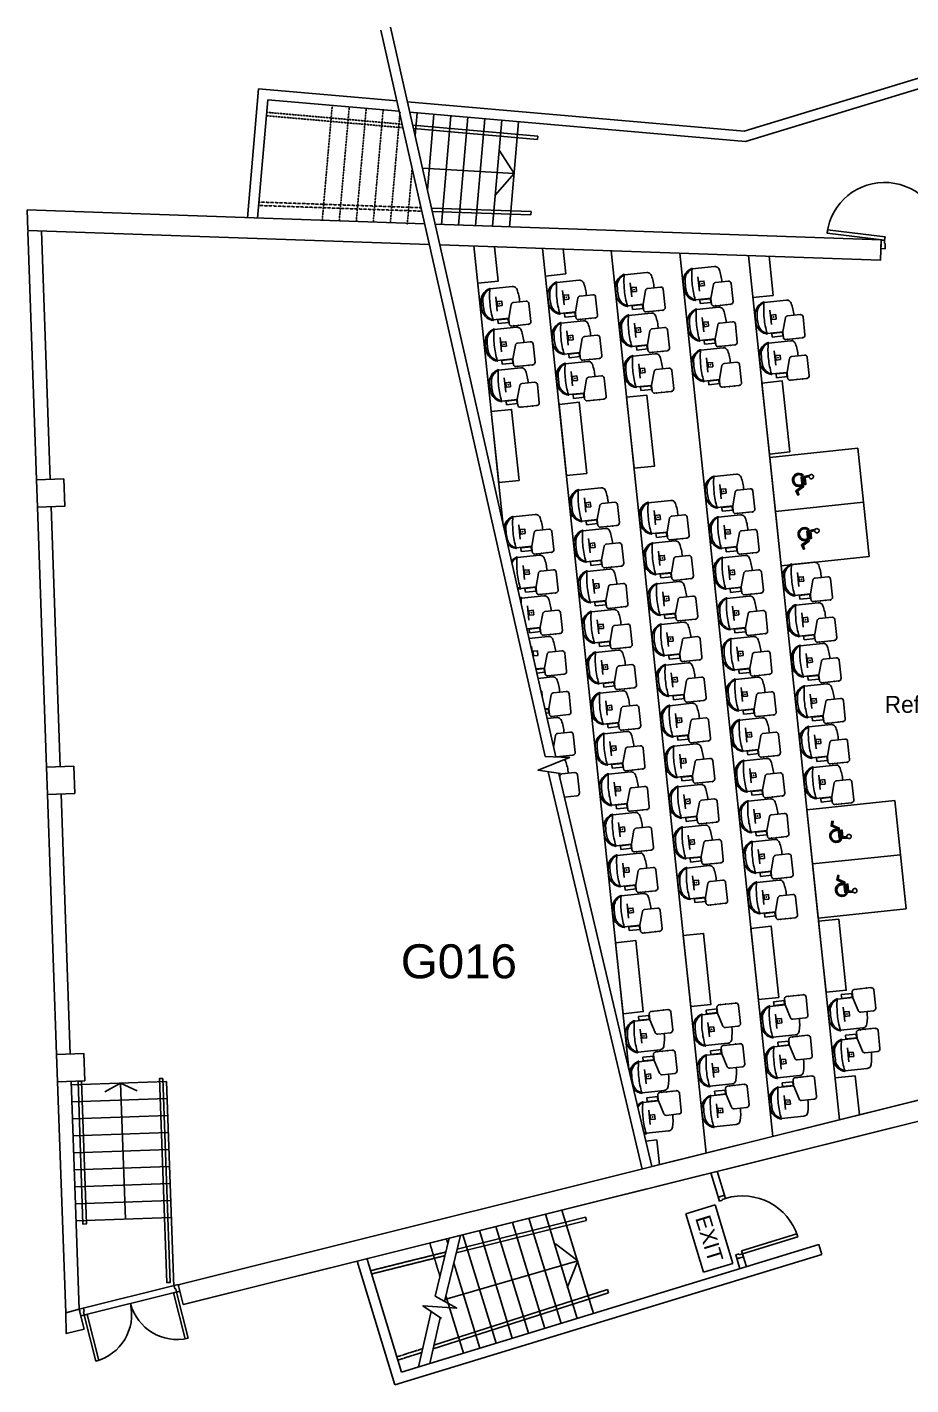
# Model space of a CAD drawing. Header units: millimetres. Extents: x 14817 to 138625, y 12094 to 97816.
# Drawn here: x 28778 to 41768, y 43605 to 63569 of the extents above; entities that cross this region are included whole.
import ezdxf
from ezdxf.enums import TextEntityAlignment as Align

# ---------------------------------------------------------------- set-up
doc = ezdxf.new("R2010")
doc.units = ezdxf.units.MM
doc.linetypes.add('HIDDEN', pattern=[9.525, 6.35, -3.175])
doc.linetypes.add('HIDDENX2', pattern=[0.75, 0.5, -0.25])
doc.layers.get('0').update_dxf_attribs({"color": 8})
for name, color, linetype in [('1', 8, 'Continuous'), ('26', 8, 'Continuous'), ('DLN040__', 8, 'Continuous'), ('DLN041_3', 8, 'Continuous'), ('DLN210__', 8, 'Continuous'), ('DLN220__', 8, 'Continuous'), ('DLN228__', 8, 'Continuous'), ('DLN240__', 8, 'Continuous'), ('DLN280__', 8, 'Continuous'), ('DLN314__', 8, 'Continuous'), ('DLN325__', 8, 'Continuous'), ('DLN580__', 8, 'Continuous'), ('FIN', 8, 'Continuous'), ('FITDOOR', 8, 'Continuous'), ('Leature theatre furniture', 8, 'Continuous')]:
    doc.layers.add(name, color=color, linetype=linetype)
doc.styles.add('ROMANS', font='swissl.ttf')
doc.styles.get("Standard").update_dxf_attribs({"font": 'arial.ttf'})
doc.styles.add('SWIS721LT750', font='swissl.ttf')

# ---------------------------------------------------------------- blocks, each defined once
blk = doc.blocks.new('SKXTRR')
at = {"layer": '1'}
blk.add_point((0, 0), dxfattribs=at)
at = {"layer": '1', "flags": 9}
for tag, p in [('MODEL', (-8.53, 0.24)), ('DESCRIPTION', (-8.53, -1.4))]:
    blk.add_attdef(tag, p, '', height=0.75, rotation=360, dxfattribs=at)
blk = doc.blocks.new('XSKTR')
at = {"layer": '1'}
blk.add_point((0, 0), dxfattribs=at)
at = {"layer": '1', "flags": 9}
for tag, p in [('MODEL', (-8.53, 0.24)), ('DESCRIPTION', (-8.53, -1.4))]:
    blk.add_attdef(tag, p, '', height=0.75, rotation=360, dxfattribs=at)
blk = doc.blocks.new('ABK')
at = {"layer": '1'}
blk.add_point((0, 0), dxfattribs=at)
at = {"layer": '1', "flags": 9}
for tag, p in [('MODEL', (-2.9, 0.4)), ('DESCRIPTION', (-2.9, -1.7))]:
    blk.add_attdef(tag, p, '', height=1, rotation=360, dxfattribs=at)
blk = doc.blocks.new('AWK')
at = {"layer": '1'}
blk.add_point((0, 0), dxfattribs=at)
at = {"layer": '1', "flags": 9}
for tag, p in [('MODEL', (-2.9, 0.4)), ('DESCRIPTION', (-2.9, -1.7))]:
    blk.add_attdef(tag, p, '', height=1, rotation=360, dxfattribs=at)
blk = doc.blocks.new('RFXSKTR')
for p, q in [((8.91, -2.05), (8.91, 4.13)), ((8.91, 3.86), (10.99, 3.86)), ((10.99, 4.12), (10.99, -2.05)), ((8.91, -2.05), (10.99, -2.05))]:
    blk.add_line(p, q)
blk.add_lwpolyline([(13.12, 5.23), (13.04, 4.97), (12.91, 4.73), (12.74, 4.53), (12.53, 4.36), (12.29, 4.23), (12.04, 4.15), (11.77, 4.12), (8.95, 4.12), (8.82, 4.13), (8.69, 4.15), (8.56, 4.18), (1.15, 6.35), (0.91, 6.44), (0.7, 6.58), (0.52, 6.75), (0.36, 6.95), (0.25, 7.17), (0.19, 7.41), (0.16, 7.66), (0.16, 14.78, -0.414214), (1.59, 16.2), (11.71, 16.2, -0.414214), (13.14, 14.78), (13.14, 5.49)], format="xyb", close=True)
at = {"layer": '1'}
blk.add_point((0, 0), dxfattribs=at)
for name, p in [('XSKTR', (13.14, 14.78)), ('SKXTRR', (13.12, 6.4))]:
    blk.add_blockref(name, p, dxfattribs=at)
at = {"layer": '1', "xscale": 0.75, "yscale": 0.75, "zscale": 0.75}
for name, p in [('AWK', (13.14, 9.22)), ('AWK', (13.14, 9.22)), ('AWK', (13.14, 9.22)), ('AWK', (13.14, 9.22)), ('ABK', (13.15, 12.26)), ('ABK', (13.15, 12.26)), ('ABK', (13.15, 12.26)), ('ABK', (13.15, 12.26))]:
    blk.add_blockref(name, p, dxfattribs=at)
blk = doc.blocks.new('FFXS')
at = {"layer": '1'}
blk.add_point((0, 0), dxfattribs=at)
at = {"layer": '1', "flags": 9}
for tag, p in [('MODEL', (-4.69, -1.44)), ('DESCRIPTION', (-4.69, -3.07))]:
    blk.add_attdef(tag, p, '', height=0.75, rotation=360, dxfattribs=at)
blk = doc.blocks.new('SC1')
at = {"layer": '1', "color": 7}
blk.add_point((0, 0), dxfattribs=at)
blk.add_point((0, 0), dxfattribs=at)
at = {"layer": '1', "flags": 9}
for tag, p in [('MODEL', (0.74, 2.54)), ('DESCRIPTION', (0.74, 0.9))]:
    blk.add_attdef(tag, p, '', height=0.75, rotation=360, dxfattribs=at)
blk = doc.blocks.new('FXSKCHR')
blk.add_line((8.66, -4.48), (8.66, 4.16))
for points in [[(0.16, 11.22, 0.06093), (-6.75, 10.42, 0.24118), (-8.48, 8.93, 0.096899), (-8.66, 7.99), (-8.66, -4.48)], [(8.99, -4.6, -0.254843), (3.76, -9.98, -0.071029), (-3.76, -9.98, -0.255382), (-9, -4.58, -0.006321), (-8.99, -4.58, -0.006321)], [(-8.66, -4.68, 0.226701), (-3.76, -8.98, 0.061747), (3.76, -8.98, 0.226701), (8.66, -4.68)], [(-8.63, -4.61, 0.043099), (0, -5.39, 0.043099), (8.63, -4.61)]]:
    blk.add_lwpolyline(points, format="xyb")
for centre in [(-8.81, -4.58), (8.81, -4.58)]:
    blk.add_circle(centre, 0.182)
at = {"layer": '1'}
blk.add_point((0, 0), dxfattribs=at)
for name in ['FFXS', 'SC1', 'SC1', 'SC1', 'SC1', 'SC1', 'SC1', 'SC1', 'SC1']:
    blk.add_blockref(name, (0, 0), dxfattribs=at)
blk = doc.blocks.new('FXPDR')
blk.add_line((4, -1.75), (-4, -1.75))
blk.add_lwpolyline([(1.25, 1.25), (-1.25, 1.25), (-1.25, -1.25), (1.25, -1.25)], close=True)
at = {"const_width": 0.5}
blk.add_lwpolyline([(4, -1.75), (-4, -1.75)], dxfattribs=at)
at = {"layer": '1'}
blk.add_point((0, 0), dxfattribs=at)
blk = doc.blocks.new('FXS0KRTR')
at = {"layer": '1', "color": 7, "linetype": 'HIDDEN'}
blk.add_point((0, 0), dxfattribs=at)
blk.add_point((0, 0), dxfattribs=at)
blk.add_point((0, 0), dxfattribs=at)
at = {"layer": '1', "color": 7}
blk.add_point((0, 0), dxfattribs=at)
blk.add_point((0, 0), dxfattribs=at)
blk.add_point((0, 0), dxfattribs=at)
at = {"layer": '26', "color": 7}
blk.add_point((0, 0), dxfattribs=at)
blk.add_point((0, 0), dxfattribs=at)
blk.add_point((0, 0), dxfattribs=at)
for name, rotation in [('FXSKCHR', 269.9999999564247), ('RFXSKTR', 269.9999999709498), ('FXPDR', 270)]:
    blk.add_blockref(name, (0, 0), dxfattribs=dict(rotation=rotation))
blk = doc.blocks.new('DR1CR2')
at = {"layer": 'FITDOOR'}
for p, q in [((-50, 0), (-50, -50)), ((-50, 0), (0, 0)), ((0, 0), (0, -25)), ((-62.5, -50), (-50, -50)), ((-62.5, -50), (-62.5, -100)), ((-62.5, -100), (0, -100)), ((-12, -25), (0, -25)), ((-12, -75), (0, -75)), ((0, -75), (0, -100))]:
    blk.add_line(p, q, dxfattribs=at)
blk = doc.blocks.new('DR1AD')
at = {"layer": 'FITDOOR'}
for p, q in [((-45, 1), (0, 1)), ((-45, 1), (-45, 0)), ((0, 0), (0, 1)), ((-45, 0), (0, 0))]:
    blk.add_line(p, q, dxfattribs=at)
blk = doc.blocks.new('DR1AM')
at = {"layer": 'FITDOOR'}
blk.add_arc((0, 0), 1, 90, 180, dxfattribs=at)
blk = doc.blocks.new('DR1CL2')
at = {"layer": 'FITDOOR'}
for p, q in [((50, 0), (0, 0)), ((0, 0), (0, -25)), ((50, 0), (50, -50)), ((12, -25), (0, -25)), ((0, -75), (0, -100)), ((12, -75), (0, -75)), ((62.5, -100), (0, -100)), ((62.5, -50), (50, -50)), ((62.5, -50), (62.5, -100))]:
    blk.add_line(p, q, dxfattribs=at)
blk = doc.blocks.new('FSEX-V01')
at = {"layer": 'DLN580__'}
for p, q in [((0, 300), (0, 0)), ((0, 300), (600, 300)), ((600, 300), (600, 0)), ((0, 0), (600, 0))]:
    blk.add_line(p, q, dxfattribs=at)
at = {"layer": 'DLN580__', "style": 'ROMANS'}
blk.add_text('EXIT', height=150, dxfattribs=at).set_placement((300, 150), align=Align.MIDDLE)
blk = doc.blocks.new('DR1CL3')
at = {"layer": 'FITDOOR'}
for p, q in [((0, 0), (0, -37.5)), ((50, 0), (0, 0)), ((50, 0), (50, -50)), ((12, -37.5), (0, -37.5)), ((12, -87.5), (0, -87.5)), ((0, -87.5), (0, -125)), ((62.5, -125), (0, -125)), ((62.5, -50), (50, -50)), ((62.5, -50), (62.5, -125))]:
    blk.add_line(p, q, dxfattribs=at)
blk = doc.blocks.new('DR1CR3')
at = {"layer": 'FITDOOR'}
for p, q in [((-50, 0), (0, 0)), ((-50, 0), (-50, -50)), ((0, 0), (0, -37.5)), ((-62.5, -50), (-62.5, -125)), ((-62.5, -50), (-50, -50)), ((-62.5, -125), (0, -125)), ((-12, -37.5), (0, -37.5)), ((-12, -87.5), (0, -87.5)), ((0, -87.5), (0, -125))]:
    blk.add_line(p, q, dxfattribs=at)
blk = doc.blocks.new('0112')
at = {"layer": 'DLN210__'}
for p, q in [((-14640, 10824), (-14640, 10699)), ((-12890, 10824), (-12890, 10699))]:
    blk.add_line(p, q, dxfattribs=at)
at = {"layer": 'DLN220__'}
for points in [[(-14585, 10874), (-14590, 10824), (-15437, 10899), (-15432, 10948)], [(-12894, 10874), (-12890, 10824), (-12043, 10899), (-12047, 10948)]]:
    blk.add_lwpolyline(points, close=True, dxfattribs=at)
at = {"layer": 'DLN325__'}
for centre, start, end in [((-14590, 10824), 0, 175), ((-12890, 10824), 5, 180)]:
    blk.add_arc(centre, 850, start, end, dxfattribs=at)
at = {"layer": 'DLN325__', "extrusion": (0, 0, -1), "zscale": -1}
for name, p in [('DR1CR3', (14640, 10824)), ('DR1CL3', (12890, 10824))]:
    blk.add_blockref(name, p, dxfattribs=at)
blk = doc.blocks.new('disabled')
at = {"layer": 'DLN220__', "ltscale": 0.5}
blk.add_lwpolyline([(391447, -138838), (391447, -140138), (392247, -140138), (392247, -138838)], close=True, dxfattribs=at)
at = {"layer": 'DLN220__', "ltscale": 0.1}
for points in [[(391800, -139691), (391797, -139671), (391897, -139671), (391897, -139652), (391795, -139652), (391788, -139591, 4.985505), (391767, -139579), (391783, -139710), (391919, -139710), (391975, -139808), (392041, -139787), (392036, -139769), (391984, -139785), (391930, -139691)], [(391759, -139672), (391761, -139696, 1.607748), (391897, -139729), (391917, -139729, -1.729757)]]:
    blk.add_lwpolyline(points, format="xyb", close=True, dxfattribs=at)

msp = doc.modelspace()

# ---------------------------------------------------------------- linework, layer by layer
at = {"layer": 'DLN210__'}
for p, q in [((39320, 62038), (44016, 63473)), ((39336, 61886), (44204, 63374)), ((34368, 62471), (39320, 62038)), ((34403, 62317), (39336, 61886)), ((30999, 45079), (29544, 44716)), ((31024, 44982), (29568, 44619))]:
    msp.add_line(p, q, dxfattribs=at)
at = {"layer": 'DLN220__'}
for p, q in [((32015, 60767), (32181, 62662)), ((32165, 60762), (32317, 62500)), ((32181, 62662), (34211, 62485)), ((32317, 62500), (34246, 62331)), ((28789, 60566), (28917, 56911)), ((28989, 60573), (29117, 56918)), ((28931, 56512), (29064, 52687)), ((29131, 56519), (29264, 52694)), ((29078, 52287), (29212, 48462)), ((29278, 52294), (29412, 48469)), ((29345, 44666), (29226, 48062)), ((29543, 44715), (29426, 48069)), ((38826, 46721), (38953, 46305)), ((38923, 46745), (39045, 46346)), ((39030, 46394), (38934, 46365)), ((34184, 43605), (40459, 45524)), ((34283, 43793), (40415, 45667)), ((39194, 45516), (39256, 45313)), ((39280, 45577), (39352, 45342)), ((40415, 45667), (40459, 45524)), ((33628, 45424), (34184, 43605)), ((33771, 45468), (34283, 43793)), ((39308, 45486), (39212, 45457)), ((29543, 44715), (29616, 44424))]:
    msp.add_line(p, q, dxfattribs=at)
at = {"layer": 'DLN220__', "ltscale": 0.05}
msp.add_line((30932, 45051), (30827, 48064), dxfattribs=at)
msp.add_line((30932, 45051), (30827, 48064), dxfattribs=at)
at = {"layer": 'DLN240__'}
for p, q in [((36391, 52846), (33976, 63525)), ((36547, 52838), (34120, 63569)), ((34480, 61978), (34509, 62308)), ((34661, 61178), (34758, 62286)), ((34446, 62128), (36286, 61967)), ((34867, 60668), (35007, 62265)), ((35117, 60659), (35256, 62243)), ((35368, 60650), (35505, 62221)), ((35618, 60642), (35754, 62199)), ((35868, 60633), (36003, 62177)), ((34458, 62077), (36281, 61917)), ((36281, 61917), (36286, 61967)), ((35936, 61415), (35716, 61761)), ((34589, 61495), (35936, 61415)), ((35936, 61415), (35657, 61096)), ((34722, 60908), (36189, 60857)), ((34733, 60858), (36184, 60807)), ((36184, 60807), (36189, 60857)), ((35777, 56241), (35345, 60351)), ((35648, 60340), (35701, 59835)), ((37622, 48252), (36354, 60316)), ((36657, 60305), (36696, 59940)), ((38758, 47013), (37364, 60281)), ((39738, 47257), (38373, 60245)), ((40718, 47501), (39382, 60210)), ((39685, 60199), (39745, 59624)), ((36696, 59940), (36397, 59909)), ((35701, 59835), (35403, 59804)), ((39745, 59624), (39447, 59592)), ((37817, 46778), (36435, 52621)), ((37962, 46814), (36595, 52597)), ((40951, 48150), (40653, 48119)), ((41012, 47575), (40951, 48150)), ((29428, 48015), (30827, 48064)), ((30152, 48040), (29918, 47914)), ((30222, 46042), (30152, 48040)), ((30152, 48040), (30395, 47930)), ((30932, 45051), (30827, 48064)), ((29436, 47765), (30836, 47814)), ((29445, 47515), (30844, 47564)), ((29454, 47265), (30853, 47314)), ((38072, 46842), (38034, 47207)), ((29463, 47016), (30862, 47064)), ((29471, 46766), (30870, 46815)), ((29480, 46516), (30879, 46565)), ((29489, 46266), (30888, 46315)), ((36640, 46175), (37104, 44655)), ((29498, 46016), (30897, 46065)), ((35084, 45545), (37000, 46023)), ((35097, 45600), (36985, 46071)), ((35668, 45933), (36148, 44363)), ((35911, 45994), (36387, 44436)), ((36154, 46054), (36626, 44509)), ((36397, 46115), (36865, 44582)), ((36985, 46071), (37000, 46023)), ((34777, 44907), (34982, 45762)), ((34913, 44831), (35146, 45803)), ((35182, 45812), (35670, 44217)), ((35425, 45873), (35909, 44290)), ((36871, 45427), (36546, 45678)), ((34920, 44858), (36871, 45427)), ((35048, 45395), (35431, 44144)), ((36871, 45427), (36715, 45033)), ((34746, 44134), (37326, 44957)), ((34758, 44191), (37311, 45005)), ((37311, 45005), (37326, 44957)), ((34934, 44915), (35192, 44071)), ((34531, 43868), (34717, 44684)), ((34696, 43919), (34850, 44593))]:
    msp.add_line(p, q, dxfattribs=at)
at = {"layer": 'DLN240__', "linetype": 'HIDDENX2', "ltscale": 0.5}
for p, q in [((32301, 62316), (34289, 62142)), ((33116, 60729), (33263, 62417)), ((33366, 60720), (33513, 62395)), ((33616, 60712), (33762, 62373)), ((33866, 60703), (34011, 62352)), ((34117, 60694), (34260, 62330)), ((32297, 62266), (34301, 62090)), ((34366, 60672), (34437, 61488)), ((32181, 60947), (34578, 60863)), ((32186, 60997), (34567, 60914)), ((34939, 45752), (34962, 45678)), ((33827, 45284), (34933, 45559)), ((34696, 45691), (34847, 45198)), ((33842, 45236), (34920, 45505)), ((34215, 44018), (34593, 44138)), ((34229, 43970), (34580, 44081))]:
    msp.add_line(p, q, dxfattribs=at)
at = {"layer": 'DLN240__'}
for points in [[(39579, 58335), (39877, 58366), (39987, 57322), (39689, 57291)], [(37590, 58126), (37888, 58157), (37998, 57113), (37700, 57082)], [(35601, 57917), (35899, 57948), (36009, 56904), (35711, 56873)], [(36596, 58021), (36894, 58053), (37004, 57008), (36705, 56977)], [(39526, 49272), (39825, 49303), (39715, 50348), (39416, 50316)], [(40521, 49377), (40819, 49408), (40709, 50452), (40411, 50421)], [(37537, 49063), (37835, 49094), (37726, 50139), (37427, 50107)], [(38532, 49168), (38830, 49199), (38720, 50243), (38422, 50212)], [(30775, 48112), (30880, 45110), (30830, 45108), (30725, 48110)], [(29526, 48068), (29599, 45970), (29649, 45971), (29576, 48070)]]:
    msp.add_lwpolyline(points, close=True, dxfattribs=at)
for points in [[(36617, 52594), (36289, 52642), (36751, 52828), (36391, 52846)], [(34869, 44580), (34596, 44768), (35092, 44731), (34777, 44907)]]:
    msp.add_lwpolyline(points, dxfattribs=at)
at = {"layer": 'DLN280__'}
for p, q in [((37962, 46814), (42601, 47971)), ((38031, 46522), (42673, 47680)), ((31074, 44788), (37886, 46486)), ((30999, 45079), (31072, 44787)), ((29544, 44716), (29617, 44424))]:
    msp.add_line(p, q, dxfattribs=at)
for points in [[(28778, 60881), (34620, 60677)], [(34689, 60374), (28789, 60580), (28778, 60881)], [(34775, 60671), (41332, 60442), (41321, 60142), (34844, 60369)], [(31072, 44787), (42673, 47680), (42601, 47971), (31000, 45078)], [(29544, 44716), (29345, 44666)], [(29345, 44666), (29354, 44359), (29617, 44424)]]:
    msp.add_lwpolyline(points, dxfattribs=at)
for points in [[(28931, 56512), (28931, 56512), (29331, 56525), (29331, 56525), (29317, 56925), (29317, 56925), (28917, 56911), (28917, 56911)], [(29078, 52287), (29064, 52687), (29464, 52700), (29478, 52301)], [(29226, 48062), (29212, 48462), (29612, 48476), (29626, 48076)], [(29226, 48062), (29212, 48462), (29612, 48476), (29626, 48076)]]:
    msp.add_lwpolyline(points, close=True, dxfattribs=at)
at = {"layer": 'FITDOOR'}
for p, q in [((30931, 44959), (30975, 44970)), ((31101, 44280), (30931, 44959)), ((30975, 44970), (31144, 44291)), ((29617, 44631), (29660, 44642)), ((29786, 43952), (29617, 44631)), ((29660, 44642), (29830, 43963)), ((31101, 44280), (31144, 44291)), ((29786, 43952), (29830, 43963))]:
    msp.add_line(p, q, dxfattribs=at)
for centre, start, end in [((29602, 44640), 284.9698, 13.0302), ((30984, 44985), 194.9698, 283.0302)]:
    msp.add_arc(centre, 712, start, end, dxfattribs=at)
at = {"layer": 'Leature theatre furniture'}
for p, q in [((35968, 55912), (36195, 55936)), ((36031, 55315), (36258, 55339)), ((36121, 54721), (36321, 54742)), ((36205, 54349), (36193, 54462)), ((36254, 54132), (36383, 54145)), ((36256, 54125), (36383, 54139)), ((36376, 54138), (36382, 54083)), ((36389, 54084), (36268, 54071)), ((36387, 53543), (36446, 53549)), ((36389, 53536), (36446, 53542)), ((36439, 53541), (36445, 53487)), ((36452, 53487), (36401, 53482)), ((37768, 48355), (37995, 48379)), ((38143, 47935), (37816, 47900)), ((37831, 47758), (38058, 47782)), ((38206, 47338), (37879, 47304)), ((38034, 47207), (37874, 47190))]:
    msp.add_line(p, q, dxfattribs=at)
for points in [[(35789, 56188, -0.01223), (35790, 56223, -0.255382), (35917, 56375, -0.006321), (35917, 56375)], [(35915, 56366, 0.226701), (35816, 56225, 0.061747), (35837, 56028, 0.226701), (35963, 55911)], [(35917, 56365, 0.043099), (35921, 56137, 0.043099), (35965, 55912)], [(36357, 56178, 0.06093), (36317, 56357, 0.24118), (36273, 56399, 0.096899), (36248, 56401), (35921, 56367)], [(35966, 55903, -0.190278), (35836, 55981, -0.190278)], [(35896, 55717, -0.127319), (35980, 55778, -0.006321), (35980, 55778)], [(35980, 55769, 0.043099), (35983, 55540, 0.043099), (36028, 55315)], [(36420, 55581, 0.06093), (36380, 55761, 0.24118), (36336, 55802, 0.096899), (36311, 55804), (35983, 55770)], [(36029, 55306, -0.054029), (35986, 55318, -0.054029)], [(36019, 55171, -0.030844), (36042, 55182, -0.006321), (36042, 55181)], [(36041, 55172, 0.028482), (36022, 55160, 0.028482)], [(36043, 55172, 0.016937), (36039, 55082, 0.016937)], [(36483, 54985, 0.06093), (36442, 55164, 0.24118), (36399, 55205, 0.096899), (36373, 55208), (36046, 55173)], [(36545, 54388, 0.06093), (36505, 54567, 0.24118), (36461, 54609, 0.096899), (36436, 54611), (36153, 54581)], [(36608, 53791, 0.06093), (36568, 53971, 0.24118), (36524, 54012, 0.096899), (36499, 54014), (36286, 53992)], [(36671, 53195, 0.06093), (36631, 53374, 0.24118), (36587, 53415, 0.096899), (36562, 53417), (36419, 53402)], [(36514, 52982), (36546, 53155), (36547, 53162), (36550, 53168), (36554, 53173), (36559, 53178), (36565, 53181), (36571, 53184), (36577, 53185), (36764, 53204, -0.414214), (36806, 53171), (36833, 52905, -0.414214), (36800, 52864), (36556, 52838), (36549, 52838), (36547, 52838)], [(36734, 52598, 0.06093), (36693, 52777, 0.098511), (36680, 52799, 0.098511)], [(36606, 52548), (36608, 52559), (36610, 52565), (36613, 52571), (36617, 52576), (36622, 52581), (36627, 52584), (36634, 52587), (36640, 52588), (36827, 52608, -0.414214), (36868, 52574), (36896, 52308, -0.414214), (36863, 52267), (36678, 52247)]]:
    msp.add_lwpolyline(points, format="xyb", dxfattribs=at)
at = {"layer": 'Leature theatre furniture', "const_width": 13.2}
msp.add_lwpolyline([(36205, 54349), (36193, 54462)], dxfattribs=at)
at = {"layer": 'Leature theatre furniture'}
msp.add_lwpolyline([(36286, 54332), (36280, 54398), (36214, 54391), (36221, 54325)], close=True, dxfattribs=at)
for points in [[(36424, 54031), (36417, 54033), (36410, 54035), (36404, 54039), (36399, 54044), (36395, 54050), (36392, 54057), (36391, 54064), (36383, 54138), (36383, 54141), (36383, 54145), (36384, 54148), (36420, 54349), (36422, 54355), (36425, 54361), (36429, 54366), (36434, 54371), (36439, 54374), (36445, 54377), (36452, 54378), (36639, 54398, -0.414214), (36680, 54364), (36708, 54099, -0.414214), (36674, 54057), (36431, 54031)], [(36486, 53435), (36479, 53436), (36473, 53439), (36467, 53443), (36462, 53448), (36458, 53454), (36455, 53460), (36454, 53467), (36446, 53541), (36446, 53544), (36446, 53548), (36446, 53551), (36483, 53752), (36485, 53758), (36488, 53764), (36492, 53770), (36496, 53774), (36502, 53778), (36508, 53780), (36515, 53782), (36701, 53801, -0.414214), (36743, 53768), (36771, 53502, -0.414214), (36737, 53460), (36493, 53435)]]:
    msp.add_lwpolyline(points, format="xyb", close=True, dxfattribs=at)
msp.add_lwpolyline([(36344, 53735), (36349, 53735), (36342, 53801), (36329, 53800)], dxfattribs=at)
for centre in [(35917, 56370), (35966, 55908), (35980, 55773), (36029, 55311), (36043, 55177)]:
    msp.add_circle(centre, 4.79, dxfattribs=at)
for centre, start, end in [((36075, 55595), 119.1887, 150.7634), ((36085, 55505), 239.0916, 252.8113)]:
    msp.add_arc(centre, 199, start, end, dxfattribs=at)
at = {"layer": 'Leature theatre furniture', "extrusion": (0, 0, -1)}
for centre, major_axis, start_param, end_param in [((37840, 48171), (206, 22), 3.442422, 4.440549), ((37860, 48180), (198, 21), 3.414913, 4.306646), ((39091, 48258), (1322, 140), 3.146265, 3.318555), ((37765, 48359), (3.39, 3.39), -0.890118, 5.393067), ((38338, 48185), (698, 74), 3.256443, 3.283891), ((38470, 48199), (802, 84), 3.018334, 3.26501), ((39090, 48270), (1322, 137), 2.963883, 3.136173), ((37452, 48092), (753, 79), -0.006152, 0.237265), ((37870, 48090), (198, 21), 1.977837, 2.86957), ((37848, 48095), (206, 21), 1.840113, 2.532743), ((38136, 48000), (46.7, 46.7), 1.865086, 2.251475), ((38136, 48000), (46.7, 46.7), 0.918444, 1.865086), ((37903, 47574), (206, 22), 3.984831, 4.440549), ((37923, 47583), (198, 21), 3.816253, 4.306646), ((37814, 47896), (3.39, 3.39), -0.890118, 5.393067), ((37806, 47893), (5.6, 5.6), 1.018483, 1.043768), ((39154, 47662), (1322, 140), 3.146265, 3.318555), ((37828, 47762), (3.39, 3.39), -0.890118, 5.393067), ((39152, 47673), (1322, 137), 2.963883, 3.136173), ((37515, 47495), (753, 79), -0.006152, 0.237265), ((37932, 47494), (198, 21), 1.977837, 2.136027), ((38199, 47404), (46.7, 46.7), 1.865086, 2.251475), ((38199, 47404), (46.7, 46.7), 0.918444, 1.865086), ((37911, 47499), (206, 21), 1.840113, 1.987459), ((37876, 47299), (3.39, 3.39), -0.890118, 5.393067), ((37869, 47296), (5.6, 5.6), 1.018483, 1.043768)]:
    msp.add_ellipse(centre, major_axis=major_axis, ratio=1, start_param=start_param, end_param=end_param, dxfattribs=at)

# ---------------------------------------------------------------- block references
at = {"layer": 'DLN210__', "rotation": 286.9999999991095}
msp.add_blockref('DR1CR2', (39308, 45486), dxfattribs=at)
at = {"layer": 'DLN228__', "xscale": -1, "rotation": 193.9999999997471}
msp.add_blockref('DR1CL2', (29568, 44619), dxfattribs=at)
at = {"layer": 'DLN314__', "rotation": 357.9999999409243}
msp.add_blockref('0112', (55585, 49109), dxfattribs=at)
at = {"layer": 'DLN325__', "xscale": 849.9999999999687, "yscale": 849.9999999999687, "zscale": 849.9999999999687, "rotation": 286.999999999953}
msp.add_blockref('DR1AM', (39293, 45534), dxfattribs=at)
at = {"layer": 'DLN325__', "rotation": 286.9999999991095}
msp.add_blockref('DR1CL2', (39030, 46394), dxfattribs=at)
at = {"layer": 'DLN325__', "yscale": 850.000000000013, "rotation": 286.9999999991095}
msp.add_blockref('DR1AD', (39293, 45534), dxfattribs=at)
at = {"layer": 'DLN580__', "xscale": 1.5, "yscale": 1.5, "zscale": 1.5, "rotation": 287.0000000000099}
msp.add_blockref('FSEX-V01', (38459, 46121), dxfattribs=at)
at = {"layer": 'FIN', "extrusion": (0, 0, -1), "xscale": -1, "zscale": -1, "rotation": 84.00000000048028}
for p in [(-138147, 461193), (-138230, 460397)]:
    msp.add_blockref('disabled', p, dxfattribs=at)
at = {"layer": 'FIN', "extrusion": (0, 0, -1), "zscale": -1, "rotation": 84.00000000043666}
for p in [(-220609, -323389), (-220693, -324185)]:
    msp.add_blockref('disabled', p, dxfattribs=at)
at = {"layer": 'FITDOOR', "xscale": -1, "rotation": 193.9999999997471}
msp.add_blockref('DR1CR2', (31024, 44982), dxfattribs=at)
at = {"layer": 'Leature theatre furniture'}
for name, p, xscale, yscale, zscale, rotation in [('FXS0KRTR', (37699, 59711), 26.39999999998209, 26.39999999998209, 26.39999999998209, 6.000000007531396), ('FXS0KRTR', (38696, 59798), 26.39999999998209, 26.39999999998209, 26.39999999998209, 6.000000007531396), ('FXS0KRTR', (35724, 59504), 26.39999999998209, 26.39999999998209, 26.39999999998209, 6.000000007531396), ('FXS0KRTR', (36705, 59598), 26.39999999998209, 26.39999999998209, 26.39999999998209, 6.000000007531396), ('FXS0KRTR', (39753, 59305), 26.39999999998209, 26.39999999998209, 26.39999999998209, 6.000000007531396), ('FXS0KRTR', (37762, 59115), 26.39999999998209, 26.39999999998209, 26.39999999998209, 6.000000007531396), ('FXS0KRTR', (38759, 59201), 26.39999999998209, 26.39999999998209, 26.39999999998209, 6.000000007531396), ('FXS0KRTR', (35786, 58907), 26.39999999998209, 26.39999999998209, 26.39999999998209, 6.000000007531396), ('FXS0KRTR', (36768, 59002), 26.39999999998209, 26.39999999998209, 26.39999999998209, 6.000000007531396), ('FXS0KRTR', (39816, 58709), 26.39999999998209, 26.39999999998209, 26.39999999998209, 6.000000007531396), ('FXS0KRTR', (37824, 58518), 26.39999999998209, 26.39999999998209, 26.39999999998209, 6.000000007531396), ('FXS0KRTR', (38821, 58604), 26.39999999998209, 26.39999999998209, 26.39999999998209, 6.000000007531396), ('FXS0KRTR', (35849, 58310), 26.39999999998209, 26.39999999998209, 26.39999999998209, 6.000000007531396), ('FXS0KRTR', (36831, 58405), 26.39999999998209, 26.39999999998209, 26.39999999998209, 6.000000007531396), ('FXS0KRTR', (39017, 56745), 26.40000000001298, 26.40000000001298, 26.40000000001298, 6.000000007111522), ('FXS0KRTR', (37026, 56546), 26.40000000001298, 26.40000000001298, 26.40000000001298, 6.000000007111522), ('FXS0KRTR', (38051, 56361), 26.40000000002021, 26.40000000002021, 26.40000000002021, 6.000000007109873), ('FXS0KRTR', (39079, 56148), 26.40000000001298, 26.40000000001298, 26.40000000001298, 6.000000007111522), ('FXPDR', (36062, 56151), 26.40000000002021, 26.40000000002021, 26.40000000002021, 276.0000000071099), ('RFXSKTR', (36062, 56151), 26.40000000002021, 26.40000000002021, 26.40000000002021, 275.9999999780597), ('FXS0KRTR', (37089, 55949), 26.40000000001298, 26.40000000001298, 26.40000000001298, 6.000000007111522), ('FXS0KRTR', (38114, 55764), 26.40000000002021, 26.40000000002021, 26.40000000002021, 6.000000007109873), ('FXS0KRTR', (39142, 55552), 26.40000000001298, 26.40000000001298, 26.40000000001298, 6.000000007111522), ('FXS0KRTR', (40158, 55452), 26.40000000002021, 26.40000000002021, 26.40000000002021, 6.000000007109873), ('FXPDR', (36125, 55555), 26.40000000002021, 26.40000000002021, 26.40000000002021, 276.0000000071099), ('RFXSKTR', (36125, 55555), 26.40000000002021, 26.40000000002021, 26.40000000002021, 275.9999999780597), ('FXS0KRTR', (37152, 55352), 26.40000000001298, 26.40000000001298, 26.40000000001298, 6.000000007111522), ('FXS0KRTR', (38177, 55167), 26.40000000002021, 26.40000000002021, 26.40000000002021, 6.000000007109873), ('FXS0KRTR', (39205, 54955), 26.40000000001298, 26.40000000001298, 26.40000000001298, 6.000000007111522), ('FXS0KRTR', (40221, 54855), 26.40000000002021, 26.40000000002021, 26.40000000002021, 6.000000007109873), ('FXPDR', (36188, 54958), 26.40000000002021, 26.40000000002021, 26.40000000002021, 276.0000000071099), ('RFXSKTR', (36188, 54958), 26.40000000002021, 26.40000000002021, 26.40000000002021, 275.9999999780597), ('FXS0KRTR', (37214, 54756), 26.40000000001298, 26.40000000001298, 26.40000000001298, 6.000000007111522), ('FXS0KRTR', (38239, 54570), 26.40000000002021, 26.40000000002021, 26.40000000002021, 6.000000007109873), ('FXS0KRTR', (39268, 54358), 26.40000000001298, 26.40000000001298, 26.40000000001298, 6.000000007111522), ('FXS0KRTR', (40284, 54259), 26.40000000002021, 26.40000000002021, 26.40000000002021, 6.000000007109873), ('FXS0KRTR', (37277, 54159), 26.40000000001298, 26.40000000001298, 26.40000000001298, 6.000000007111522), ('FXS0KRTR', (38302, 53974), 26.40000000002021, 26.40000000002021, 26.40000000002021, 6.000000007109873), ('FXS0KRTR', (39330, 53761), 26.40000000001298, 26.40000000001298, 26.40000000001298, 6.000000007111522), ('FXS0KRTR', (40346, 53662), 26.40000000002021, 26.40000000002021, 26.40000000002021, 6.000000007109873), ('FXS0KRTR', (37340, 53562), 26.40000000001298, 26.40000000001298, 26.40000000001298, 6.000000007111522), ('FXS0KRTR', (38365, 53377), 26.40000000002021, 26.40000000002021, 26.40000000002021, 6.000000007109873), ('FXS0KRTR', (39393, 53165), 26.40000000001298, 26.40000000001298, 26.40000000001298, 6.000000007111522), ('FXS0KRTR', (40409, 53065), 26.40000000002021, 26.40000000002021, 26.40000000002021, 6.000000007109873), ('FXS0KRTR', (37402, 52965), 26.40000000001298, 26.40000000001298, 26.40000000001298, 6.000000007111522), ('FXS0KRTR', (38427, 52780), 26.40000000002021, 26.40000000002021, 26.40000000002021, 6.000000007109873), ('FXS0KRTR', (39456, 52568), 26.40000000001298, 26.40000000001298, 26.40000000001298, 6.000000007111522), ('FXS0KRTR', (40472, 52469), 26.40000000002021, 26.40000000002021, 26.40000000002021, 6.000000007109873), ('FXS0KRTR', (37465, 52369), 26.40000000001298, 26.40000000001298, 26.40000000001298, 6.000000007111522), ('FXS0KRTR', (38490, 52184), 26.40000000002021, 26.40000000002021, 26.40000000002021, 6.000000007109873), ('FXS0KRTR', (39518, 51971), 26.40000000001298, 26.40000000001298, 26.40000000001298, 6.000000007111522), ('FXS0KRTR', (37528, 51772), 26.40000000001298, 26.40000000001298, 26.40000000001298, 6.000000007111522), ('FXS0KRTR', (38553, 51587), 26.40000000002021, 26.40000000002021, 26.40000000002021, 6.000000007109873), ('FXS0KRTR', (39581, 51375), 26.40000000001298, 26.40000000001298, 26.40000000001298, 6.000000007111522), ('FXS0KRTR', (37591, 51175), 26.40000000001298, 26.40000000001298, 26.40000000001298, 6.000000007111522), ('FXS0KRTR', (38616, 50990), 26.40000000002021, 26.40000000002021, 26.40000000002021, 6.000000007109873), ('FXS0KRTR', (39644, 50778), 26.40000000001298, 26.40000000001298, 26.40000000001298, 6.000000007111522), ('FXS0KRTR', (37653, 50579), 26.40000000001298, 26.40000000001298, 26.40000000001298, 6.000000007111522)]:
    msp.add_blockref(name, p, dxfattribs=dict(at, xscale=xscale, yscale=yscale, zscale=zscale, rotation=rotation))
at = {"layer": 'Leature theatre furniture', "extrusion": (0, 0, -1)}
for name, p, xscale, yscale, zscale, rotation in [('FXS0KRTR', (-39835, 48956), 26.40000000000242, 26.40000000000242, -26.4, 174.0000000083116), ('FXS0KRTR', (-40830, 49060), 26.40000000000242, 26.40000000000242, -26.4, 174.0000000083116), ('RFXSKTR', (-37847, 48737), 26.3999999994427, 26.3999999994427, -26.39999999999999, 83.99999997925045), ('FXS0KRTR', (-38842, 48833), 26.40000000000242, 26.40000000000242, -26.4, 174.0000000083116), ('FXSKCHR', (-37847, 48737), 26.39999999943895, 26.39999999943895, -26.39999999999999, 83.99999996472589), ('FXPDR', (-37847, 48737), 26.39999999944306, 26.39999999944306, -26.39999999999999, 84.00000000830255), ('FXS0KRTR', (-39898, 48359), 26.40000000000242, 26.40000000000242, -26.4, 174.0000000083116), ('FXS0KRTR', (-40893, 48463), 26.40000000000242, 26.40000000000242, -26.4, 174.0000000083116), ('RFXSKTR', (-37910, 48140), 26.3999999994427, 26.3999999994427, -26.39999999999999, 83.99999997925045), ('FXS0KRTR', (-38905, 48236), 26.40000000000242, 26.40000000000242, -26.4, 174.0000000083116), ('FXPDR', (-37910, 48140), 26.39999999944306, 26.39999999944306, -26.39999999999999, 84.00000000830255), ('FXS0KRTR', (-39961, 47762), 26.40000000000242, 26.40000000000242, -26.4, 174.0000000083116), ('RFXSKTR', (-37972, 47543), 26.3999999994427, 26.3999999994427, -26.39999999999999, 83.99999997925045), ('FXS0KRTR', (-38968, 47639), 26.40000000000242, 26.40000000000242, -26.4, 174.0000000083116), ('FXPDR', (-37972, 47543), 26.39999999944306, 26.39999999944306, -26.39999999999999, 84.00000000830255)]:
    msp.add_blockref(name, p, dxfattribs=dict(at, xscale=xscale, yscale=yscale, zscale=zscale, rotation=rotation))

# ---------------------------------------------------------------- texts
at = {"layer": 'DLN040__', "insert": (41383, 53736), "char_height": 250, "width": 4886.52, "attachment_point": 1, "style": 'SWIS721LT750'}
msp.add_mtext('{\\fUnivers|b0|i0|c0|p34;Refer Part Plan}', dxfattribs=at)
at = {"layer": 'DLN041_3', "style": 'SWIS721LT750'}
msp.add_text('G016', height=500, dxfattribs=at).set_placement((34270, 49583))

doc.saveas('drawing.dxf')
